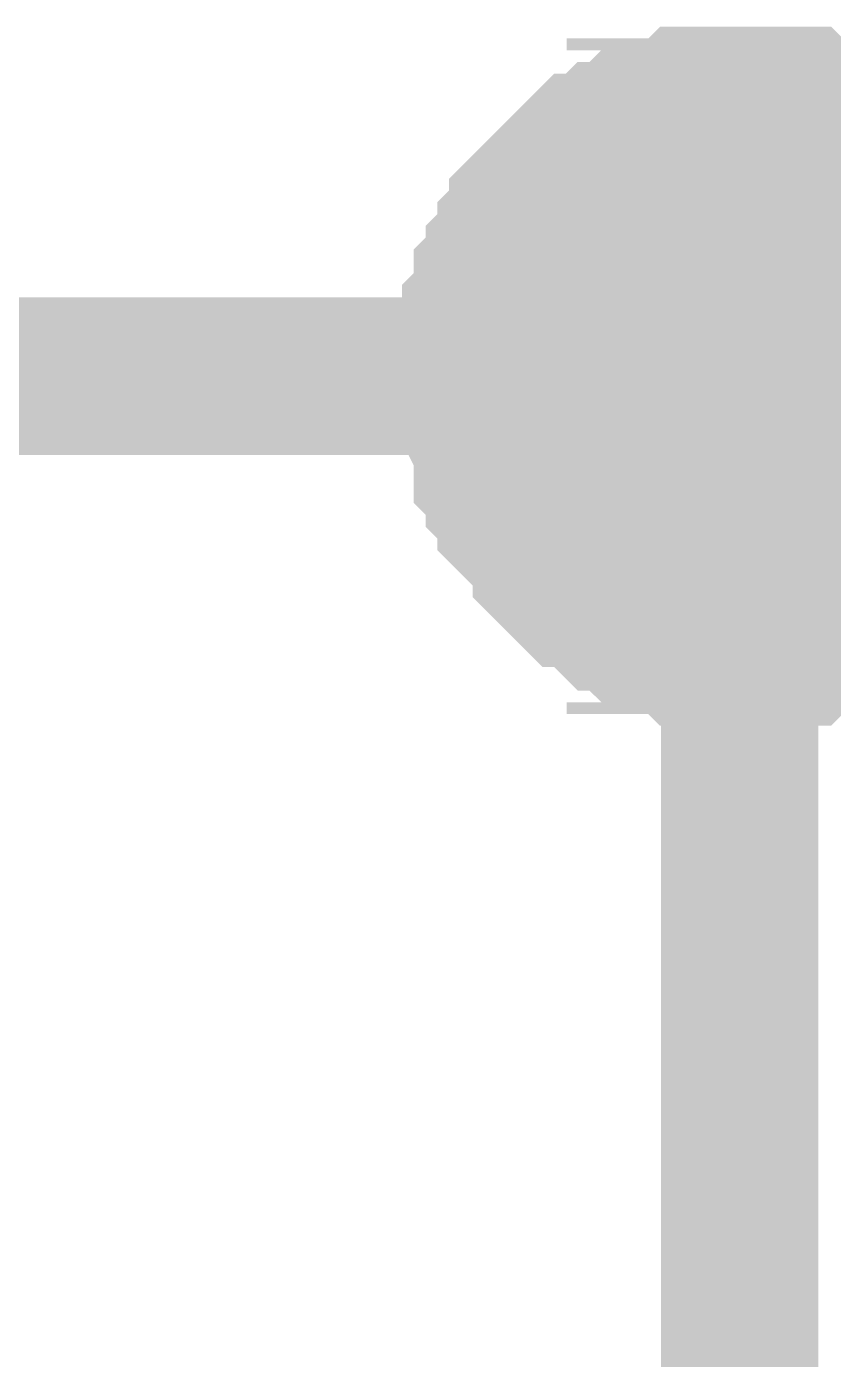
# Model space of a CAD drawing. Header units: inches. Extents: x 0 to 594, y 0 to 420.
# Drawn here: x 468.647 to 470.182, y 133.12 to 135.655 of the extents above; entities that cross this region are included whole.
import ezdxf

# ---------------------------------------------------------------- set-up
doc = ezdxf.new("R2010")
doc.units = ezdxf.units.IN
doc.layers.add('Sheet', color=255, linetype='Continuous')

msp = doc.modelspace()

# ---------------------------------------------------------------- linework, layer by layer
at = {"layer": 'Sheet'}
for points in [[(469.5109, 134.9904, 0.2997, 0.2997, 0), (469.5109, 135.0128, 0.2997, 0.2997, 0), (469.5109, 135.0352, 0.2997, 0.2997, 0), (469.5109, 135.08, 0.2997, 0.2997, 0), (469.5109, 135.1024, 0.2997, 0.2997, 0), (469.5333, 135.1248, 0.2997, 0.2997, 0), (469.5333, 135.1472, 0.2997, 0.2997, 0), (469.5333, 135.1696, 0.2997, 0.2997, 0), (469.5557, 135.192, 0.2997, 0.2997, 0), (469.5557, 135.2144, 0.2997, 0.2997, 0), (469.5781, 135.2368, 0.2997, 0.2997, 0), (469.5781, 135.2592, 0.2997, 0.2997, 0), (469.6005, 135.2816, 0.2997, 0.2997, 0), (469.6005, 135.304, 0.2997, 0.2997, 0), (469.6229, 135.3264, 0.2997, 0.2997, 0), (469.6452, 135.3488, 0.2997, 0.2997, 0), (469.6452, 135.3488, 0.2997, 0.2997, 0), (469.6676, 135.3712, 0.2997, 0.2997, 0), (469.69, 135.3936, 0.2997, 0.2997, 0), (469.7124, 135.416, 0.2997, 0.2997, 0), (469.7348, 135.416, 0.2997, 0.2997, 0), (469.7572, 135.4384, 0.2997, 0.2997, 0), (469.7796, 135.4384, 0.2997, 0.2997, 0), (469.802, 135.4608, 0.2997, 0.2997, 0), (469.8244, 135.4608, 0.2997, 0.2997, 0), (469.8244, 135.4831, 0.2997, 0.2997, 0), (469.8692, 135.4831, 0.2997, 0.2997, 0), (469.8916, 135.4831, 0.2997, 0.2997, 0), (469.914, 135.5055, 0.2997, 0.2997, 0), (469.9364, 135.5055, 0.2997, 0.2997, 0), (469.9588, 135.5055, 0.2997, 0.2997, 0), (469.9812, 135.5055, 0.2997, 0.2997, 0), (470.0036, 135.5055, 0.2997, 0.2997, 0)], [(469.5109, 134.9904, 0.2997, 0.2997, 0), (469.5109, 135.0128, 0.2997, 0.2997, 0), (469.5109, 135.0352, 0.2997, 0.2997, 0), (469.5109, 135.08, 0.2997, 0.2997, 0), (469.5109, 135.1024, 0.2997, 0.2997, 0), (469.5333, 135.1248, 0.2997, 0.2997, 0), (469.5333, 135.1472, 0.2997, 0.2997, 0), (469.5333, 135.1696, 0.2997, 0.2997, 0), (469.5557, 135.192, 0.2997, 0.2997, 0), (469.5557, 135.2144, 0.2997, 0.2997, 0), (469.5781, 135.2368, 0.2997, 0.2997, 0), (469.5781, 135.2592, 0.2997, 0.2997, 0), (469.6005, 135.2816, 0.2997, 0.2997, 0), (469.6005, 135.304, 0.2997, 0.2997, 0), (469.6229, 135.3264, 0.2997, 0.2997, 0), (469.6452, 135.3488, 0.2997, 0.2997, 0), (469.6452, 135.3488, 0.2997, 0.2997, 0), (469.6676, 135.3712, 0.2997, 0.2997, 0), (469.69, 135.3936, 0.2997, 0.2997, 0), (469.7124, 135.416, 0.2997, 0.2997, 0), (469.7348, 135.416, 0.2997, 0.2997, 0), (469.7572, 135.4384, 0.2997, 0.2997, 0), (469.7796, 135.4384, 0.2997, 0.2997, 0), (469.802, 135.4608, 0.2997, 0.2997, 0), (469.8244, 135.4608, 0.2997, 0.2997, 0), (469.8244, 135.4831, 0.2997, 0.2997, 0), (469.8692, 135.4831, 0.2997, 0.2997, 0), (469.8916, 135.4831, 0.2997, 0.2997, 0), (469.914, 135.5055, 0.2997, 0.2997, 0), (469.9364, 135.5055, 0.2997, 0.2997, 0), (469.9588, 135.5055, 0.2997, 0.2997, 0), (469.9812, 135.5055, 0.2997, 0.2997, 0), (470.0036, 135.5055, 0.2997, 0.2997, 0)], [(469.5109, 134.9904, 0.2997, 0.2997, 0), (469.5109, 135.0128, 0.2997, 0.2997, 0), (469.5109, 135.0352, 0.2997, 0.2997, 0), (469.5109, 135.08, 0.2997, 0.2997, 0), (469.5109, 135.1024, 0.2997, 0.2997, 0), (469.5333, 135.1248, 0.2997, 0.2997, 0), (469.5333, 135.1472, 0.2997, 0.2997, 0), (469.5333, 135.1696, 0.2997, 0.2997, 0), (469.5557, 135.192, 0.2997, 0.2997, 0), (469.5557, 135.2144, 0.2997, 0.2997, 0), (469.5781, 135.2368, 0.2997, 0.2997, 0), (469.5781, 135.2592, 0.2997, 0.2997, 0), (469.6005, 135.2816, 0.2997, 0.2997, 0), (469.6005, 135.304, 0.2997, 0.2997, 0), (469.6229, 135.3264, 0.2997, 0.2997, 0), (469.6452, 135.3488, 0.2997, 0.2997, 0), (469.6452, 135.3488, 0.2997, 0.2997, 0), (469.6676, 135.3712, 0.2997, 0.2997, 0), (469.69, 135.3936, 0.2997, 0.2997, 0), (469.7124, 135.416, 0.2997, 0.2997, 0), (469.7348, 135.416, 0.2997, 0.2997, 0), (469.7572, 135.4384, 0.2997, 0.2997, 0), (469.7796, 135.4384, 0.2997, 0.2997, 0), (469.802, 135.4608, 0.2997, 0.2997, 0), (469.8244, 135.4608, 0.2997, 0.2997, 0), (469.8244, 135.4831, 0.2997, 0.2997, 0), (469.8692, 135.4831, 0.2997, 0.2997, 0), (469.8916, 135.4831, 0.2997, 0.2997, 0), (469.914, 135.5055, 0.2997, 0.2997, 0), (469.9364, 135.5055, 0.2997, 0.2997, 0), (469.9588, 135.5055, 0.2997, 0.2997, 0), (469.9812, 135.5055, 0.2997, 0.2997, 0), (470.0036, 135.5055, 0.2997, 0.2997, 0)], [(469.5109, 134.9904, 0.2997, 0.2997, 0), (469.5109, 135.0128, 0.2997, 0.2997, 0), (469.5109, 135.0352, 0.2997, 0.2997, 0), (469.5109, 135.08, 0.2997, 0.2997, 0), (469.5109, 135.1024, 0.2997, 0.2997, 0), (469.5333, 135.1248, 0.2997, 0.2997, 0), (469.5333, 135.1472, 0.2997, 0.2997, 0), (469.5333, 135.1696, 0.2997, 0.2997, 0), (469.5557, 135.192, 0.2997, 0.2997, 0), (469.5557, 135.2144, 0.2997, 0.2997, 0), (469.5781, 135.2368, 0.2997, 0.2997, 0), (469.5781, 135.2592, 0.2997, 0.2997, 0), (469.6005, 135.2816, 0.2997, 0.2997, 0), (469.6005, 135.304, 0.2997, 0.2997, 0), (469.6229, 135.3264, 0.2997, 0.2997, 0), (469.6452, 135.3488, 0.2997, 0.2997, 0), (469.6452, 135.3488, 0.2997, 0.2997, 0), (469.6676, 135.3712, 0.2997, 0.2997, 0), (469.69, 135.3936, 0.2997, 0.2997, 0), (469.7124, 135.416, 0.2997, 0.2997, 0), (469.7348, 135.416, 0.2997, 0.2997, 0), (469.7572, 135.4384, 0.2997, 0.2997, 0), (469.7796, 135.4384, 0.2997, 0.2997, 0), (469.802, 135.4608, 0.2997, 0.2997, 0), (469.8244, 135.4608, 0.2997, 0.2997, 0), (469.8244, 135.4831, 0.2997, 0.2997, 0), (469.8692, 135.4831, 0.2997, 0.2997, 0), (469.8916, 135.4831, 0.2997, 0.2997, 0), (469.914, 135.5055, 0.2997, 0.2997, 0), (469.9364, 135.5055, 0.2997, 0.2997, 0), (469.9588, 135.5055, 0.2997, 0.2997, 0), (469.9812, 135.5055, 0.2997, 0.2997, 0), (470.0036, 135.5055, 0.2997, 0.2997, 0)], [(469.5109, 134.9904, 0.2997, 0.2997, 0), (469.5109, 135.0128, 0.2997, 0.2997, 0), (469.5109, 135.0352, 0.2997, 0.2997, 0), (469.5109, 135.08, 0.2997, 0.2997, 0), (469.5109, 135.1024, 0.2997, 0.2997, 0), (469.5333, 135.1248, 0.2997, 0.2997, 0), (469.5333, 135.1472, 0.2997, 0.2997, 0), (469.5333, 135.1696, 0.2997, 0.2997, 0), (469.5557, 135.192, 0.2997, 0.2997, 0), (469.5557, 135.2144, 0.2997, 0.2997, 0), (469.5781, 135.2368, 0.2997, 0.2997, 0), (469.5781, 135.2592, 0.2997, 0.2997, 0), (469.6005, 135.2816, 0.2997, 0.2997, 0), (469.6005, 135.304, 0.2997, 0.2997, 0), (469.6229, 135.3264, 0.2997, 0.2997, 0), (469.6452, 135.3488, 0.2997, 0.2997, 0), (469.6452, 135.3488, 0.2997, 0.2997, 0), (469.6676, 135.3712, 0.2997, 0.2997, 0), (469.69, 135.3936, 0.2997, 0.2997, 0), (469.7124, 135.416, 0.2997, 0.2997, 0), (469.7348, 135.416, 0.2997, 0.2997, 0), (469.7572, 135.4384, 0.2997, 0.2997, 0), (469.7796, 135.4384, 0.2997, 0.2997, 0), (469.802, 135.4608, 0.2997, 0.2997, 0), (469.8244, 135.4608, 0.2997, 0.2997, 0), (469.8244, 135.4831, 0.2997, 0.2997, 0), (469.8692, 135.4831, 0.2997, 0.2997, 0), (469.8916, 135.4831, 0.2997, 0.2997, 0), (469.914, 135.5055, 0.2997, 0.2997, 0), (469.9364, 135.5055, 0.2997, 0.2997, 0), (469.9588, 135.5055, 0.2997, 0.2997, 0), (469.9812, 135.5055, 0.2997, 0.2997, 0), (470.0036, 135.5055, 0.2997, 0.2997, 0)], [(470.0036, 135.5055, 0.2997, 0.2997, 0), (470.0036, 135.5055, 0.2997, 0.2997, 0)], [(470.0036, 135.5055, 0.2997, 0.2997, 0), (470.026, 135.5055, 0.2997, 0.2997, 0), (470.0484, 135.5055, 0.2997, 0.2997, 0), (470.0932, 135.5055, 0.2997, 0.2997, 0), (470.1156, 135.5055, 0.2997, 0.2997, 0), (470.138, 135.4831, 0.2997, 0.2997, 0), (470.1604, 135.4831, 0.2997, 0.2997, 0), (470.1828, 135.4831, 0.2997, 0.2997, 0), (470.2052, 135.4608, 0.2997, 0.2997, 0), (470.2276, 135.4608, 0.2997, 0.2997, 0), (470.25, 135.4384, 0.2997, 0.2997, 0), (470.2724, 135.4384, 0.2997, 0.2997, 0), (470.2948, 135.416, 0.2997, 0.2997, 0), (470.3172, 135.416, 0.2997, 0.2997, 0), (470.3396, 135.3936, 0.2997, 0.2997, 0)], [(470.0036, 135.5055, 0.2997, 0.2997, 0), (470.0036, 135.5055, 0.2997, 0.2997, 0)], [(470.0036, 135.5055, 0.2997, 0.2997, 0), (470.026, 135.5055, 0.2997, 0.2997, 0), (470.0484, 135.5055, 0.2997, 0.2997, 0), (470.0932, 135.5055, 0.2997, 0.2997, 0), (470.1156, 135.5055, 0.2997, 0.2997, 0), (470.138, 135.4831, 0.2997, 0.2997, 0), (470.1604, 135.4831, 0.2997, 0.2997, 0), (470.1828, 135.4831, 0.2997, 0.2997, 0), (470.2052, 135.4608, 0.2997, 0.2997, 0), (470.2276, 135.4608, 0.2997, 0.2997, 0), (470.25, 135.4384, 0.2997, 0.2997, 0), (470.2724, 135.4384, 0.2997, 0.2997, 0), (470.2948, 135.416, 0.2997, 0.2997, 0), (470.3172, 135.416, 0.2997, 0.2997, 0), (470.3396, 135.3936, 0.2997, 0.2997, 0)], [(470.0036, 135.5055, 0.2997, 0.2997, 0), (470.0036, 135.5055, 0.2997, 0.2997, 0)], [(470.0036, 135.5055, 0.2997, 0.2997, 0), (470.026, 135.5055, 0.2997, 0.2997, 0), (470.0484, 135.5055, 0.2997, 0.2997, 0), (470.0932, 135.5055, 0.2997, 0.2997, 0), (470.1156, 135.5055, 0.2997, 0.2997, 0), (470.138, 135.4831, 0.2997, 0.2997, 0), (470.1604, 135.4831, 0.2997, 0.2997, 0), (470.1828, 135.4831, 0.2997, 0.2997, 0), (470.2052, 135.4608, 0.2997, 0.2997, 0), (470.2276, 135.4608, 0.2997, 0.2997, 0), (470.25, 135.4384, 0.2997, 0.2997, 0), (470.2724, 135.4384, 0.2997, 0.2997, 0), (470.2948, 135.416, 0.2997, 0.2997, 0), (470.3172, 135.416, 0.2997, 0.2997, 0), (470.3396, 135.3936, 0.2997, 0.2997, 0)], [(470.0036, 135.5055, 0.2997, 0.2997, 0), (470.0036, 135.5055, 0.2997, 0.2997, 0)], [(470.0036, 135.5055, 0.2997, 0.2997, 0), (470.026, 135.5055, 0.2997, 0.2997, 0), (470.0484, 135.5055, 0.2997, 0.2997, 0), (470.0932, 135.5055, 0.2997, 0.2997, 0), (470.1156, 135.5055, 0.2997, 0.2997, 0), (470.138, 135.4831, 0.2997, 0.2997, 0), (470.1604, 135.4831, 0.2997, 0.2997, 0), (470.1828, 135.4831, 0.2997, 0.2997, 0), (470.2052, 135.4608, 0.2997, 0.2997, 0), (470.2276, 135.4608, 0.2997, 0.2997, 0), (470.25, 135.4384, 0.2997, 0.2997, 0), (470.2724, 135.4384, 0.2997, 0.2997, 0), (470.2948, 135.416, 0.2997, 0.2997, 0), (470.3172, 135.416, 0.2997, 0.2997, 0), (470.3396, 135.3936, 0.2997, 0.2997, 0)], [(470.0036, 135.5055, 0.2997, 0.2997, 0), (470.0036, 135.5055, 0.2997, 0.2997, 0)], [(470.0036, 135.5055, 0.2997, 0.2997, 0), (470.026, 135.5055, 0.2997, 0.2997, 0), (470.0484, 135.5055, 0.2997, 0.2997, 0), (470.0932, 135.5055, 0.2997, 0.2997, 0), (470.1156, 135.5055, 0.2997, 0.2997, 0), (470.138, 135.4831, 0.2997, 0.2997, 0), (470.1604, 135.4831, 0.2997, 0.2997, 0), (470.1828, 135.4831, 0.2997, 0.2997, 0), (470.2052, 135.4608, 0.2997, 0.2997, 0), (470.2276, 135.4608, 0.2997, 0.2997, 0), (470.25, 135.4384, 0.2997, 0.2997, 0), (470.2724, 135.4384, 0.2997, 0.2997, 0), (470.2948, 135.416, 0.2997, 0.2997, 0), (470.3172, 135.416, 0.2997, 0.2997, 0), (470.3396, 135.3936, 0.2997, 0.2997, 0)], [(469.5109, 134.9904, 0.0991, 0.0991, 0), (469.5109, 135.0128, 0.0991, 0.0991, 0), (469.5109, 135.0352, 0.0991, 0.0991, 0), (469.5109, 135.08, 0.0991, 0.0991, 0), (469.5109, 135.1024, 0.0991, 0.0991, 0), (469.5333, 135.1248, 0.0991, 0.0991, 0), (469.5333, 135.1472, 0.0991, 0.0991, 0), (469.5333, 135.1696, 0.0991, 0.0991, 0), (469.5557, 135.192, 0.0991, 0.0991, 0), (469.5557, 135.2144, 0.0991, 0.0991, 0), (469.5781, 135.2368, 0.0991, 0.0991, 0), (469.5781, 135.2592, 0.0991, 0.0991, 0), (469.6005, 135.2816, 0.0991, 0.0991, 0), (469.6005, 135.304, 0.0991, 0.0991, 0), (469.6229, 135.3264, 0.0991, 0.0991, 0), (469.6452, 135.3488, 0.0991, 0.0991, 0), (469.6452, 135.3488, 0.0991, 0.0991, 0), (469.6676, 135.3712, 0.0991, 0.0991, 0), (469.69, 135.3936, 0.0991, 0.0991, 0), (469.7124, 135.416, 0.0991, 0.0991, 0), (469.7348, 135.416, 0.0991, 0.0991, 0), (469.7572, 135.4384, 0.0991, 0.0991, 0), (469.7796, 135.4384, 0.0991, 0.0991, 0), (469.802, 135.4608, 0.0991, 0.0991, 0), (469.8244, 135.4608, 0.0991, 0.0991, 0), (469.8244, 135.4831, 0.0991, 0.0991, 0), (469.8692, 135.4831, 0.0991, 0.0991, 0), (469.8916, 135.4831, 0.0991, 0.0991, 0), (469.914, 135.5055, 0.0991, 0.0991, 0), (469.9364, 135.5055, 0.0991, 0.0991, 0), (469.9588, 135.5055, 0.0991, 0.0991, 0), (469.9812, 135.5055, 0.0991, 0.0991, 0), (470.0036, 135.5055, 0.0991, 0.0991, 0)], [(469.5109, 134.9904, 0.0991, 0.0991, 0), (469.5109, 135.0128, 0.0991, 0.0991, 0), (469.5109, 135.0352, 0.0991, 0.0991, 0), (469.5109, 135.08, 0.0991, 0.0991, 0), (469.5109, 135.1024, 0.0991, 0.0991, 0), (469.5333, 135.1248, 0.0991, 0.0991, 0), (469.5333, 135.1472, 0.0991, 0.0991, 0), (469.5333, 135.1696, 0.0991, 0.0991, 0), (469.5557, 135.192, 0.0991, 0.0991, 0), (469.5557, 135.2144, 0.0991, 0.0991, 0), (469.5781, 135.2368, 0.0991, 0.0991, 0), (469.5781, 135.2592, 0.0991, 0.0991, 0), (469.6005, 135.2816, 0.0991, 0.0991, 0), (469.6005, 135.304, 0.0991, 0.0991, 0), (469.6229, 135.3264, 0.0991, 0.0991, 0), (469.6452, 135.3488, 0.0991, 0.0991, 0), (469.6452, 135.3488, 0.0991, 0.0991, 0), (469.6676, 135.3712, 0.0991, 0.0991, 0), (469.69, 135.3936, 0.0991, 0.0991, 0), (469.7124, 135.416, 0.0991, 0.0991, 0), (469.7348, 135.416, 0.0991, 0.0991, 0), (469.7572, 135.4384, 0.0991, 0.0991, 0), (469.7796, 135.4384, 0.0991, 0.0991, 0), (469.802, 135.4608, 0.0991, 0.0991, 0), (469.8244, 135.4608, 0.0991, 0.0991, 0), (469.8244, 135.4831, 0.0991, 0.0991, 0), (469.8692, 135.4831, 0.0991, 0.0991, 0), (469.8916, 135.4831, 0.0991, 0.0991, 0), (469.914, 135.5055, 0.0991, 0.0991, 0), (469.9364, 135.5055, 0.0991, 0.0991, 0), (469.9588, 135.5055, 0.0991, 0.0991, 0), (469.9812, 135.5055, 0.0991, 0.0991, 0), (470.0036, 135.5055, 0.0991, 0.0991, 0)], [(469.5109, 134.9904, 0.0991, 0.0991, 0), (469.5109, 135.0128, 0.0991, 0.0991, 0), (469.5109, 135.0352, 0.0991, 0.0991, 0), (469.5109, 135.08, 0.0991, 0.0991, 0), (469.5109, 135.1024, 0.0991, 0.0991, 0), (469.5333, 135.1248, 0.0991, 0.0991, 0), (469.5333, 135.1472, 0.0991, 0.0991, 0), (469.5333, 135.1696, 0.0991, 0.0991, 0), (469.5557, 135.192, 0.0991, 0.0991, 0), (469.5557, 135.2144, 0.0991, 0.0991, 0), (469.5781, 135.2368, 0.0991, 0.0991, 0), (469.5781, 135.2592, 0.0991, 0.0991, 0), (469.6005, 135.2816, 0.0991, 0.0991, 0), (469.6005, 135.304, 0.0991, 0.0991, 0), (469.6229, 135.3264, 0.0991, 0.0991, 0), (469.6452, 135.3488, 0.0991, 0.0991, 0), (469.6452, 135.3488, 0.0991, 0.0991, 0), (469.6676, 135.3712, 0.0991, 0.0991, 0), (469.69, 135.3936, 0.0991, 0.0991, 0), (469.7124, 135.416, 0.0991, 0.0991, 0), (469.7348, 135.416, 0.0991, 0.0991, 0), (469.7572, 135.4384, 0.0991, 0.0991, 0), (469.7796, 135.4384, 0.0991, 0.0991, 0), (469.802, 135.4608, 0.0991, 0.0991, 0), (469.8244, 135.4608, 0.0991, 0.0991, 0), (469.8244, 135.4831, 0.0991, 0.0991, 0), (469.8692, 135.4831, 0.0991, 0.0991, 0), (469.8916, 135.4831, 0.0991, 0.0991, 0), (469.914, 135.5055, 0.0991, 0.0991, 0), (469.9364, 135.5055, 0.0991, 0.0991, 0), (469.9588, 135.5055, 0.0991, 0.0991, 0), (469.9812, 135.5055, 0.0991, 0.0991, 0), (470.0036, 135.5055, 0.0991, 0.0991, 0)], [(469.5109, 134.9904, 0.0991, 0.0991, 0), (469.5109, 135.0128, 0.0991, 0.0991, 0), (469.5109, 135.0352, 0.0991, 0.0991, 0), (469.5109, 135.08, 0.0991, 0.0991, 0), (469.5109, 135.1024, 0.0991, 0.0991, 0), (469.5333, 135.1248, 0.0991, 0.0991, 0), (469.5333, 135.1472, 0.0991, 0.0991, 0), (469.5333, 135.1696, 0.0991, 0.0991, 0), (469.5557, 135.192, 0.0991, 0.0991, 0), (469.5557, 135.2144, 0.0991, 0.0991, 0), (469.5781, 135.2368, 0.0991, 0.0991, 0), (469.5781, 135.2592, 0.0991, 0.0991, 0), (469.6005, 135.2816, 0.0991, 0.0991, 0), (469.6005, 135.304, 0.0991, 0.0991, 0), (469.6229, 135.3264, 0.0991, 0.0991, 0), (469.6452, 135.3488, 0.0991, 0.0991, 0), (469.6452, 135.3488, 0.0991, 0.0991, 0), (469.6676, 135.3712, 0.0991, 0.0991, 0), (469.69, 135.3936, 0.0991, 0.0991, 0), (469.7124, 135.416, 0.0991, 0.0991, 0), (469.7348, 135.416, 0.0991, 0.0991, 0), (469.7572, 135.4384, 0.0991, 0.0991, 0), (469.7796, 135.4384, 0.0991, 0.0991, 0), (469.802, 135.4608, 0.0991, 0.0991, 0), (469.8244, 135.4608, 0.0991, 0.0991, 0), (469.8244, 135.4831, 0.0991, 0.0991, 0), (469.8692, 135.4831, 0.0991, 0.0991, 0), (469.8916, 135.4831, 0.0991, 0.0991, 0), (469.914, 135.5055, 0.0991, 0.0991, 0), (469.9364, 135.5055, 0.0991, 0.0991, 0), (469.9588, 135.5055, 0.0991, 0.0991, 0), (469.9812, 135.5055, 0.0991, 0.0991, 0), (470.0036, 135.5055, 0.0991, 0.0991, 0)], [(469.5109, 134.9904, 0.0991, 0.0991, 0), (469.5109, 135.0128, 0.0991, 0.0991, 0), (469.5109, 135.0352, 0.0991, 0.0991, 0), (469.5109, 135.08, 0.0991, 0.0991, 0), (469.5109, 135.1024, 0.0991, 0.0991, 0), (469.5333, 135.1248, 0.0991, 0.0991, 0), (469.5333, 135.1472, 0.0991, 0.0991, 0), (469.5333, 135.1696, 0.0991, 0.0991, 0), (469.5557, 135.192, 0.0991, 0.0991, 0), (469.5557, 135.2144, 0.0991, 0.0991, 0), (469.5781, 135.2368, 0.0991, 0.0991, 0), (469.5781, 135.2592, 0.0991, 0.0991, 0), (469.6005, 135.2816, 0.0991, 0.0991, 0), (469.6005, 135.304, 0.0991, 0.0991, 0), (469.6229, 135.3264, 0.0991, 0.0991, 0), (469.6452, 135.3488, 0.0991, 0.0991, 0), (469.6452, 135.3488, 0.0991, 0.0991, 0), (469.6676, 135.3712, 0.0991, 0.0991, 0), (469.69, 135.3936, 0.0991, 0.0991, 0), (469.7124, 135.416, 0.0991, 0.0991, 0), (469.7348, 135.416, 0.0991, 0.0991, 0), (469.7572, 135.4384, 0.0991, 0.0991, 0), (469.7796, 135.4384, 0.0991, 0.0991, 0), (469.802, 135.4608, 0.0991, 0.0991, 0), (469.8244, 135.4608, 0.0991, 0.0991, 0), (469.8244, 135.4831, 0.0991, 0.0991, 0), (469.8692, 135.4831, 0.0991, 0.0991, 0), (469.8916, 135.4831, 0.0991, 0.0991, 0), (469.914, 135.5055, 0.0991, 0.0991, 0), (469.9364, 135.5055, 0.0991, 0.0991, 0), (469.9588, 135.5055, 0.0991, 0.0991, 0), (469.9812, 135.5055, 0.0991, 0.0991, 0), (470.0036, 135.5055, 0.0991, 0.0991, 0)], [(470.0036, 135.5055, 0.0991, 0.0991, 0), (470.0036, 135.5055, 0.0991, 0.0991, 0)], [(470.0036, 135.5055, 0.0991, 0.0991, 0), (470.026, 135.5055, 0.0991, 0.0991, 0), (470.0484, 135.5055, 0.0991, 0.0991, 0), (470.0932, 135.5055, 0.0991, 0.0991, 0), (470.1156, 135.5055, 0.0991, 0.0991, 0), (470.138, 135.4831, 0.0991, 0.0991, 0), (470.1604, 135.4831, 0.0991, 0.0991, 0), (470.1828, 135.4831, 0.0991, 0.0991, 0), (470.2052, 135.4608, 0.0991, 0.0991, 0), (470.2276, 135.4608, 0.0991, 0.0991, 0), (470.25, 135.4384, 0.0991, 0.0991, 0)], [(470.0036, 135.5055, 0.0991, 0.0991, 0), (470.0036, 135.5055, 0.0991, 0.0991, 0)], [(470.0036, 135.5055, 0.0991, 0.0991, 0), (470.026, 135.5055, 0.0991, 0.0991, 0), (470.0484, 135.5055, 0.0991, 0.0991, 0), (470.0932, 135.5055, 0.0991, 0.0991, 0), (470.1156, 135.5055, 0.0991, 0.0991, 0), (470.138, 135.4831, 0.0991, 0.0991, 0), (470.1604, 135.4831, 0.0991, 0.0991, 0), (470.1828, 135.4831, 0.0991, 0.0991, 0), (470.2052, 135.4608, 0.0991, 0.0991, 0), (470.2276, 135.4608, 0.0991, 0.0991, 0), (470.25, 135.4384, 0.0991, 0.0991, 0)], [(470.0036, 135.5055, 0.0991, 0.0991, 0), (470.0036, 135.5055, 0.0991, 0.0991, 0)], [(470.0036, 135.5055, 0.0991, 0.0991, 0), (470.026, 135.5055, 0.0991, 0.0991, 0), (470.0484, 135.5055, 0.0991, 0.0991, 0), (470.0932, 135.5055, 0.0991, 0.0991, 0), (470.1156, 135.5055, 0.0991, 0.0991, 0), (470.138, 135.4831, 0.0991, 0.0991, 0), (470.1604, 135.4831, 0.0991, 0.0991, 0), (470.1828, 135.4831, 0.0991, 0.0991, 0), (470.2052, 135.4608, 0.0991, 0.0991, 0), (470.2276, 135.4608, 0.0991, 0.0991, 0), (470.25, 135.4384, 0.0991, 0.0991, 0)], [(470.0036, 135.5055, 0.0991, 0.0991, 0), (470.0036, 135.5055, 0.0991, 0.0991, 0)], [(470.0036, 135.5055, 0.0991, 0.0991, 0), (470.026, 135.5055, 0.0991, 0.0991, 0), (470.0484, 135.5055, 0.0991, 0.0991, 0), (470.0932, 135.5055, 0.0991, 0.0991, 0), (470.1156, 135.5055, 0.0991, 0.0991, 0), (470.138, 135.4831, 0.0991, 0.0991, 0), (470.1604, 135.4831, 0.0991, 0.0991, 0), (470.1828, 135.4831, 0.0991, 0.0991, 0), (470.2052, 135.4608, 0.0991, 0.0991, 0), (470.2276, 135.4608, 0.0991, 0.0991, 0), (470.25, 135.4384, 0.0991, 0.0991, 0)], [(470.0036, 135.5055, 0.0991, 0.0991, 0), (470.0036, 135.5055, 0.0991, 0.0991, 0)], [(470.0036, 135.5055, 0.0991, 0.0991, 0), (470.026, 135.5055, 0.0991, 0.0991, 0), (470.0484, 135.5055, 0.0991, 0.0991, 0), (470.0932, 135.5055, 0.0991, 0.0991, 0), (470.1156, 135.5055, 0.0991, 0.0991, 0), (470.138, 135.4831, 0.0991, 0.0991, 0), (470.1604, 135.4831, 0.0991, 0.0991, 0), (470.1828, 135.4831, 0.0991, 0.0991, 0), (470.2052, 135.4608, 0.0991, 0.0991, 0), (470.2276, 135.4608, 0.0991, 0.0991, 0), (470.25, 135.4384, 0.0991, 0.0991, 0)], [(465.0088, 134.9904, 0.2997, 0.2997, 0), (470.0036, 134.9904, 0.2997, 0.2997, 0), (482.5018, 134.9904, 0.2997, 0.2997, 0), (490.0052, 134.9904, 0.2997, 0.2997, 0)], [(470.0036, 134.4753, 0.2997, 0.2997, 0), (469.9812, 134.4753, 0.2997, 0.2997, 0), (469.9588, 134.4753, 0.2997, 0.2997, 0), (469.9364, 134.4753, 0.2997, 0.2997, 0), (469.914, 134.4753, 0.2997, 0.2997, 0), (469.8916, 134.4977, 0.2997, 0.2997, 0), (469.8692, 134.4977, 0.2997, 0.2997, 0), (469.8244, 134.4977, 0.2997, 0.2997, 0), (469.8244, 134.5201, 0.2997, 0.2997, 0), (469.802, 134.5201, 0.2997, 0.2997, 0), (469.7796, 134.5424, 0.2997, 0.2997, 0), (469.7572, 134.5424, 0.2997, 0.2997, 0), (469.7348, 134.5648, 0.2997, 0.2997, 0), (469.7124, 134.5872, 0.2997, 0.2997, 0), (469.69, 134.5872, 0.2997, 0.2997, 0), (469.6676, 134.6096, 0.2997, 0.2997, 0), (469.6452, 134.632, 0.2997, 0.2997, 0), (469.6452, 134.6544, 0.2997, 0.2997, 0), (469.6229, 134.6768, 0.2997, 0.2997, 0), (469.6005, 134.6992, 0.2997, 0.2997, 0), (469.6005, 134.6992, 0.2997, 0.2997, 0), (469.5781, 134.7216, 0.2997, 0.2997, 0), (469.5781, 134.744, 0.2997, 0.2997, 0), (469.5557, 134.7664, 0.2997, 0.2997, 0), (469.5557, 134.7888, 0.2997, 0.2997, 0), (469.5333, 134.8112, 0.2997, 0.2997, 0), (469.5333, 134.8336, 0.2997, 0.2997, 0), (469.5333, 134.856, 0.2997, 0.2997, 0), (469.5109, 134.9008, 0.2997, 0.2997, 0), (469.5109, 134.9232, 0.2997, 0.2997, 0), (469.5109, 134.9456, 0.2997, 0.2997, 0), (469.5109, 134.968, 0.2997, 0.2997, 0), (469.5109, 134.9904, 0.2997, 0.2997, 0)], [(469.5109, 134.9904, 0.2997, 0.2997, 0), (469.5109, 134.9904, 0.2997, 0.2997, 0)], [(470.0036, 134.4753, 0.2997, 0.2997, 0), (469.9812, 134.4753, 0.2997, 0.2997, 0), (469.9588, 134.4753, 0.2997, 0.2997, 0), (469.9364, 134.4753, 0.2997, 0.2997, 0), (469.914, 134.4753, 0.2997, 0.2997, 0), (469.8916, 134.4977, 0.2997, 0.2997, 0), (469.8692, 134.4977, 0.2997, 0.2997, 0), (469.8244, 134.4977, 0.2997, 0.2997, 0), (469.8244, 134.5201, 0.2997, 0.2997, 0), (469.802, 134.5201, 0.2997, 0.2997, 0), (469.7796, 134.5424, 0.2997, 0.2997, 0), (469.7572, 134.5424, 0.2997, 0.2997, 0), (469.7348, 134.5648, 0.2997, 0.2997, 0), (469.7124, 134.5872, 0.2997, 0.2997, 0), (469.69, 134.5872, 0.2997, 0.2997, 0), (469.6676, 134.6096, 0.2997, 0.2997, 0), (469.6452, 134.632, 0.2997, 0.2997, 0), (469.6452, 134.6544, 0.2997, 0.2997, 0), (469.6229, 134.6768, 0.2997, 0.2997, 0), (469.6005, 134.6992, 0.2997, 0.2997, 0), (469.6005, 134.6992, 0.2997, 0.2997, 0), (469.5781, 134.7216, 0.2997, 0.2997, 0), (469.5781, 134.744, 0.2997, 0.2997, 0), (469.5557, 134.7664, 0.2997, 0.2997, 0), (469.5557, 134.7888, 0.2997, 0.2997, 0), (469.5333, 134.8112, 0.2997, 0.2997, 0), (469.5333, 134.8336, 0.2997, 0.2997, 0), (469.5333, 134.856, 0.2997, 0.2997, 0), (469.5109, 134.9008, 0.2997, 0.2997, 0), (469.5109, 134.9232, 0.2997, 0.2997, 0), (469.5109, 134.9456, 0.2997, 0.2997, 0), (469.5109, 134.968, 0.2997, 0.2997, 0), (469.5109, 134.9904, 0.2997, 0.2997, 0)], [(469.5109, 134.9904, 0.2997, 0.2997, 0), (469.5109, 134.9904, 0.2997, 0.2997, 0)], [(470.0036, 134.4753, 0.2997, 0.2997, 0), (469.9812, 134.4753, 0.2997, 0.2997, 0), (469.9588, 134.4753, 0.2997, 0.2997, 0), (469.9364, 134.4753, 0.2997, 0.2997, 0), (469.914, 134.4753, 0.2997, 0.2997, 0), (469.8916, 134.4977, 0.2997, 0.2997, 0), (469.8692, 134.4977, 0.2997, 0.2997, 0), (469.8244, 134.4977, 0.2997, 0.2997, 0), (469.8244, 134.5201, 0.2997, 0.2997, 0), (469.802, 134.5201, 0.2997, 0.2997, 0), (469.7796, 134.5424, 0.2997, 0.2997, 0), (469.7572, 134.5424, 0.2997, 0.2997, 0), (469.7348, 134.5648, 0.2997, 0.2997, 0), (469.7124, 134.5872, 0.2997, 0.2997, 0), (469.69, 134.5872, 0.2997, 0.2997, 0), (469.6676, 134.6096, 0.2997, 0.2997, 0), (469.6452, 134.632, 0.2997, 0.2997, 0), (469.6452, 134.6544, 0.2997, 0.2997, 0), (469.6229, 134.6768, 0.2997, 0.2997, 0), (469.6005, 134.6992, 0.2997, 0.2997, 0), (469.6005, 134.6992, 0.2997, 0.2997, 0), (469.5781, 134.7216, 0.2997, 0.2997, 0), (469.5781, 134.744, 0.2997, 0.2997, 0), (469.5557, 134.7664, 0.2997, 0.2997, 0), (469.5557, 134.7888, 0.2997, 0.2997, 0), (469.5333, 134.8112, 0.2997, 0.2997, 0), (469.5333, 134.8336, 0.2997, 0.2997, 0), (469.5333, 134.856, 0.2997, 0.2997, 0), (469.5109, 134.9008, 0.2997, 0.2997, 0), (469.5109, 134.9232, 0.2997, 0.2997, 0), (469.5109, 134.9456, 0.2997, 0.2997, 0), (469.5109, 134.968, 0.2997, 0.2997, 0), (469.5109, 134.9904, 0.2997, 0.2997, 0)], [(469.5109, 134.9904, 0.2997, 0.2997, 0), (469.5109, 134.9904, 0.2997, 0.2997, 0)], [(470.0036, 134.4753, 0.2997, 0.2997, 0), (469.9812, 134.4753, 0.2997, 0.2997, 0), (469.9588, 134.4753, 0.2997, 0.2997, 0), (469.9364, 134.4753, 0.2997, 0.2997, 0), (469.914, 134.4753, 0.2997, 0.2997, 0), (469.8916, 134.4977, 0.2997, 0.2997, 0), (469.8692, 134.4977, 0.2997, 0.2997, 0), (469.8244, 134.4977, 0.2997, 0.2997, 0), (469.8244, 134.5201, 0.2997, 0.2997, 0), (469.802, 134.5201, 0.2997, 0.2997, 0), (469.7796, 134.5424, 0.2997, 0.2997, 0), (469.7572, 134.5424, 0.2997, 0.2997, 0), (469.7348, 134.5648, 0.2997, 0.2997, 0), (469.7124, 134.5872, 0.2997, 0.2997, 0), (469.69, 134.5872, 0.2997, 0.2997, 0), (469.6676, 134.6096, 0.2997, 0.2997, 0), (469.6452, 134.632, 0.2997, 0.2997, 0), (469.6452, 134.6544, 0.2997, 0.2997, 0), (469.6229, 134.6768, 0.2997, 0.2997, 0), (469.6005, 134.6992, 0.2997, 0.2997, 0), (469.6005, 134.6992, 0.2997, 0.2997, 0), (469.5781, 134.7216, 0.2997, 0.2997, 0), (469.5781, 134.744, 0.2997, 0.2997, 0), (469.5557, 134.7664, 0.2997, 0.2997, 0), (469.5557, 134.7888, 0.2997, 0.2997, 0), (469.5333, 134.8112, 0.2997, 0.2997, 0), (469.5333, 134.8336, 0.2997, 0.2997, 0), (469.5333, 134.856, 0.2997, 0.2997, 0), (469.5109, 134.9008, 0.2997, 0.2997, 0), (469.5109, 134.9232, 0.2997, 0.2997, 0), (469.5109, 134.9456, 0.2997, 0.2997, 0), (469.5109, 134.968, 0.2997, 0.2997, 0), (469.5109, 134.9904, 0.2997, 0.2997, 0)], [(469.5109, 134.9904, 0.2997, 0.2997, 0), (469.5109, 134.9904, 0.2997, 0.2997, 0)], [(470.0036, 134.4753, 0.2997, 0.2997, 0), (469.9812, 134.4753, 0.2997, 0.2997, 0), (469.9588, 134.4753, 0.2997, 0.2997, 0), (469.9364, 134.4753, 0.2997, 0.2997, 0), (469.914, 134.4753, 0.2997, 0.2997, 0), (469.8916, 134.4977, 0.2997, 0.2997, 0), (469.8692, 134.4977, 0.2997, 0.2997, 0), (469.8244, 134.4977, 0.2997, 0.2997, 0), (469.8244, 134.5201, 0.2997, 0.2997, 0), (469.802, 134.5201, 0.2997, 0.2997, 0), (469.7796, 134.5424, 0.2997, 0.2997, 0), (469.7572, 134.5424, 0.2997, 0.2997, 0), (469.7348, 134.5648, 0.2997, 0.2997, 0), (469.7124, 134.5872, 0.2997, 0.2997, 0), (469.69, 134.5872, 0.2997, 0.2997, 0), (469.6676, 134.6096, 0.2997, 0.2997, 0), (469.6452, 134.632, 0.2997, 0.2997, 0), (469.6452, 134.6544, 0.2997, 0.2997, 0), (469.6229, 134.6768, 0.2997, 0.2997, 0), (469.6005, 134.6992, 0.2997, 0.2997, 0), (469.6005, 134.6992, 0.2997, 0.2997, 0), (469.5781, 134.7216, 0.2997, 0.2997, 0), (469.5781, 134.744, 0.2997, 0.2997, 0), (469.5557, 134.7664, 0.2997, 0.2997, 0), (469.5557, 134.7888, 0.2997, 0.2997, 0), (469.5333, 134.8112, 0.2997, 0.2997, 0), (469.5333, 134.8336, 0.2997, 0.2997, 0), (469.5333, 134.856, 0.2997, 0.2997, 0), (469.5109, 134.9008, 0.2997, 0.2997, 0), (469.5109, 134.9232, 0.2997, 0.2997, 0), (469.5109, 134.9456, 0.2997, 0.2997, 0), (469.5109, 134.968, 0.2997, 0.2997, 0), (469.5109, 134.9904, 0.2997, 0.2997, 0)], [(469.5109, 134.9904, 0.2997, 0.2997, 0), (469.5109, 134.9904, 0.2997, 0.2997, 0)], [(470.0036, 130.8916, 0.2997, 0.2997, 0), (470.0036, 134.9904, 0.2997, 0.2997, 0)], [(470.0036, 134.4753, 0.0991, 0.0991, 0), (469.9812, 134.4753, 0.0991, 0.0991, 0), (469.9588, 134.4753, 0.0991, 0.0991, 0), (469.9364, 134.4753, 0.0991, 0.0991, 0), (469.914, 134.4753, 0.0991, 0.0991, 0), (469.8916, 134.4977, 0.0991, 0.0991, 0), (469.8692, 134.4977, 0.0991, 0.0991, 0), (469.8244, 134.4977, 0.0991, 0.0991, 0), (469.8244, 134.5201, 0.0991, 0.0991, 0), (469.802, 134.5201, 0.0991, 0.0991, 0), (469.7796, 134.5424, 0.0991, 0.0991, 0), (469.7572, 134.5424, 0.0991, 0.0991, 0), (469.7348, 134.5648, 0.0991, 0.0991, 0), (469.7124, 134.5872, 0.0991, 0.0991, 0), (469.69, 134.5872, 0.0991, 0.0991, 0), (469.6676, 134.6096, 0.0991, 0.0991, 0), (469.6452, 134.632, 0.0991, 0.0991, 0), (469.6452, 134.6544, 0.0991, 0.0991, 0), (469.6229, 134.6768, 0.0991, 0.0991, 0), (469.6005, 134.6992, 0.0991, 0.0991, 0), (469.6005, 134.6992, 0.0991, 0.0991, 0), (469.5781, 134.7216, 0.0991, 0.0991, 0), (469.5781, 134.744, 0.0991, 0.0991, 0), (469.5557, 134.7664, 0.0991, 0.0991, 0), (469.5557, 134.7888, 0.0991, 0.0991, 0), (469.5333, 134.8112, 0.0991, 0.0991, 0), (469.5333, 134.8336, 0.0991, 0.0991, 0), (469.5333, 134.856, 0.0991, 0.0991, 0), (469.5109, 134.9008, 0.0991, 0.0991, 0), (469.5109, 134.9232, 0.0991, 0.0991, 0), (469.5109, 134.9456, 0.0991, 0.0991, 0), (469.5109, 134.968, 0.0991, 0.0991, 0), (469.5109, 134.9904, 0.0991, 0.0991, 0)], [(469.5109, 134.9904, 0.0991, 0.0991, 0), (469.5109, 134.9904, 0.0991, 0.0991, 0)], [(470.0036, 134.4753, 0.0991, 0.0991, 0), (469.9812, 134.4753, 0.0991, 0.0991, 0), (469.9588, 134.4753, 0.0991, 0.0991, 0), (469.9364, 134.4753, 0.0991, 0.0991, 0), (469.914, 134.4753, 0.0991, 0.0991, 0), (469.8916, 134.4977, 0.0991, 0.0991, 0), (469.8692, 134.4977, 0.0991, 0.0991, 0), (469.8244, 134.4977, 0.0991, 0.0991, 0), (469.8244, 134.5201, 0.0991, 0.0991, 0), (469.802, 134.5201, 0.0991, 0.0991, 0), (469.7796, 134.5424, 0.0991, 0.0991, 0), (469.7572, 134.5424, 0.0991, 0.0991, 0), (469.7348, 134.5648, 0.0991, 0.0991, 0), (469.7124, 134.5872, 0.0991, 0.0991, 0), (469.69, 134.5872, 0.0991, 0.0991, 0), (469.6676, 134.6096, 0.0991, 0.0991, 0), (469.6452, 134.632, 0.0991, 0.0991, 0), (469.6452, 134.6544, 0.0991, 0.0991, 0), (469.6229, 134.6768, 0.0991, 0.0991, 0), (469.6005, 134.6992, 0.0991, 0.0991, 0), (469.6005, 134.6992, 0.0991, 0.0991, 0), (469.5781, 134.7216, 0.0991, 0.0991, 0), (469.5781, 134.744, 0.0991, 0.0991, 0), (469.5557, 134.7664, 0.0991, 0.0991, 0), (469.5557, 134.7888, 0.0991, 0.0991, 0), (469.5333, 134.8112, 0.0991, 0.0991, 0), (469.5333, 134.8336, 0.0991, 0.0991, 0), (469.5333, 134.856, 0.0991, 0.0991, 0), (469.5109, 134.9008, 0.0991, 0.0991, 0), (469.5109, 134.9232, 0.0991, 0.0991, 0), (469.5109, 134.9456, 0.0991, 0.0991, 0), (469.5109, 134.968, 0.0991, 0.0991, 0), (469.5109, 134.9904, 0.0991, 0.0991, 0)], [(469.5109, 134.9904, 0.0991, 0.0991, 0), (469.5109, 134.9904, 0.0991, 0.0991, 0)], [(470.0036, 134.4753, 0.0991, 0.0991, 0), (469.9812, 134.4753, 0.0991, 0.0991, 0), (469.9588, 134.4753, 0.0991, 0.0991, 0), (469.9364, 134.4753, 0.0991, 0.0991, 0), (469.914, 134.4753, 0.0991, 0.0991, 0), (469.8916, 134.4977, 0.0991, 0.0991, 0), (469.8692, 134.4977, 0.0991, 0.0991, 0), (469.8244, 134.4977, 0.0991, 0.0991, 0), (469.8244, 134.5201, 0.0991, 0.0991, 0), (469.802, 134.5201, 0.0991, 0.0991, 0), (469.7796, 134.5424, 0.0991, 0.0991, 0), (469.7572, 134.5424, 0.0991, 0.0991, 0), (469.7348, 134.5648, 0.0991, 0.0991, 0), (469.7124, 134.5872, 0.0991, 0.0991, 0), (469.69, 134.5872, 0.0991, 0.0991, 0), (469.6676, 134.6096, 0.0991, 0.0991, 0), (469.6452, 134.632, 0.0991, 0.0991, 0), (469.6452, 134.6544, 0.0991, 0.0991, 0), (469.6229, 134.6768, 0.0991, 0.0991, 0), (469.6005, 134.6992, 0.0991, 0.0991, 0), (469.6005, 134.6992, 0.0991, 0.0991, 0), (469.5781, 134.7216, 0.0991, 0.0991, 0), (469.5781, 134.744, 0.0991, 0.0991, 0), (469.5557, 134.7664, 0.0991, 0.0991, 0), (469.5557, 134.7888, 0.0991, 0.0991, 0), (469.5333, 134.8112, 0.0991, 0.0991, 0), (469.5333, 134.8336, 0.0991, 0.0991, 0), (469.5333, 134.856, 0.0991, 0.0991, 0), (469.5109, 134.9008, 0.0991, 0.0991, 0), (469.5109, 134.9232, 0.0991, 0.0991, 0), (469.5109, 134.9456, 0.0991, 0.0991, 0), (469.5109, 134.968, 0.0991, 0.0991, 0), (469.5109, 134.9904, 0.0991, 0.0991, 0)], [(469.5109, 134.9904, 0.0991, 0.0991, 0), (469.5109, 134.9904, 0.0991, 0.0991, 0)], [(470.0036, 134.4753, 0.0991, 0.0991, 0), (469.9812, 134.4753, 0.0991, 0.0991, 0), (469.9588, 134.4753, 0.0991, 0.0991, 0), (469.9364, 134.4753, 0.0991, 0.0991, 0), (469.914, 134.4753, 0.0991, 0.0991, 0), (469.8916, 134.4977, 0.0991, 0.0991, 0), (469.8692, 134.4977, 0.0991, 0.0991, 0), (469.8244, 134.4977, 0.0991, 0.0991, 0), (469.8244, 134.5201, 0.0991, 0.0991, 0), (469.802, 134.5201, 0.0991, 0.0991, 0), (469.7796, 134.5424, 0.0991, 0.0991, 0), (469.7572, 134.5424, 0.0991, 0.0991, 0), (469.7348, 134.5648, 0.0991, 0.0991, 0), (469.7124, 134.5872, 0.0991, 0.0991, 0), (469.69, 134.5872, 0.0991, 0.0991, 0), (469.6676, 134.6096, 0.0991, 0.0991, 0), (469.6452, 134.632, 0.0991, 0.0991, 0), (469.6452, 134.6544, 0.0991, 0.0991, 0), (469.6229, 134.6768, 0.0991, 0.0991, 0), (469.6005, 134.6992, 0.0991, 0.0991, 0), (469.6005, 134.6992, 0.0991, 0.0991, 0), (469.5781, 134.7216, 0.0991, 0.0991, 0), (469.5781, 134.744, 0.0991, 0.0991, 0), (469.5557, 134.7664, 0.0991, 0.0991, 0), (469.5557, 134.7888, 0.0991, 0.0991, 0), (469.5333, 134.8112, 0.0991, 0.0991, 0), (469.5333, 134.8336, 0.0991, 0.0991, 0), (469.5333, 134.856, 0.0991, 0.0991, 0), (469.5109, 134.9008, 0.0991, 0.0991, 0), (469.5109, 134.9232, 0.0991, 0.0991, 0), (469.5109, 134.9456, 0.0991, 0.0991, 0), (469.5109, 134.968, 0.0991, 0.0991, 0), (469.5109, 134.9904, 0.0991, 0.0991, 0)], [(469.5109, 134.9904, 0.0991, 0.0991, 0), (469.5109, 134.9904, 0.0991, 0.0991, 0)], [(470.0036, 134.4753, 0.0991, 0.0991, 0), (469.9812, 134.4753, 0.0991, 0.0991, 0), (469.9588, 134.4753, 0.0991, 0.0991, 0), (469.9364, 134.4753, 0.0991, 0.0991, 0), (469.914, 134.4753, 0.0991, 0.0991, 0), (469.8916, 134.4977, 0.0991, 0.0991, 0), (469.8692, 134.4977, 0.0991, 0.0991, 0), (469.8244, 134.4977, 0.0991, 0.0991, 0), (469.8244, 134.5201, 0.0991, 0.0991, 0), (469.802, 134.5201, 0.0991, 0.0991, 0), (469.7796, 134.5424, 0.0991, 0.0991, 0), (469.7572, 134.5424, 0.0991, 0.0991, 0), (469.7348, 134.5648, 0.0991, 0.0991, 0), (469.7124, 134.5872, 0.0991, 0.0991, 0), (469.69, 134.5872, 0.0991, 0.0991, 0), (469.6676, 134.6096, 0.0991, 0.0991, 0), (469.6452, 134.632, 0.0991, 0.0991, 0), (469.6452, 134.6544, 0.0991, 0.0991, 0), (469.6229, 134.6768, 0.0991, 0.0991, 0), (469.6005, 134.6992, 0.0991, 0.0991, 0), (469.6005, 134.6992, 0.0991, 0.0991, 0), (469.5781, 134.7216, 0.0991, 0.0991, 0), (469.5781, 134.744, 0.0991, 0.0991, 0), (469.5557, 134.7664, 0.0991, 0.0991, 0), (469.5557, 134.7888, 0.0991, 0.0991, 0), (469.5333, 134.8112, 0.0991, 0.0991, 0), (469.5333, 134.8336, 0.0991, 0.0991, 0), (469.5333, 134.856, 0.0991, 0.0991, 0), (469.5109, 134.9008, 0.0991, 0.0991, 0), (469.5109, 134.9232, 0.0991, 0.0991, 0), (469.5109, 134.9456, 0.0991, 0.0991, 0), (469.5109, 134.968, 0.0991, 0.0991, 0), (469.5109, 134.9904, 0.0991, 0.0991, 0)], [(469.5109, 134.9904, 0.0991, 0.0991, 0), (469.5109, 134.9904, 0.0991, 0.0991, 0)], [(470.3396, 134.5872, 0.2997, 0.2997, 0), (470.3172, 134.5872, 0.2997, 0.2997, 0), (470.2948, 134.5648, 0.2997, 0.2997, 0), (470.2724, 134.5424, 0.2997, 0.2997, 0), (470.25, 134.5424, 0.2997, 0.2997, 0), (470.2276, 134.5201, 0.2997, 0.2997, 0), (470.2052, 134.5201, 0.2997, 0.2997, 0), (470.1828, 134.4977, 0.2997, 0.2997, 0), (470.1604, 134.4977, 0.2997, 0.2997, 0), (470.138, 134.4977, 0.2997, 0.2997, 0), (470.1156, 134.4753, 0.2997, 0.2997, 0), (470.0932, 134.4753, 0.2997, 0.2997, 0), (470.0484, 134.4753, 0.2997, 0.2997, 0), (470.026, 134.4753, 0.2997, 0.2997, 0), (470.0036, 134.4753, 0.2997, 0.2997, 0)], [(470.3396, 134.5872, 0.2997, 0.2997, 0), (470.3172, 134.5872, 0.2997, 0.2997, 0), (470.2948, 134.5648, 0.2997, 0.2997, 0), (470.2724, 134.5424, 0.2997, 0.2997, 0), (470.25, 134.5424, 0.2997, 0.2997, 0), (470.2276, 134.5201, 0.2997, 0.2997, 0), (470.2052, 134.5201, 0.2997, 0.2997, 0), (470.1828, 134.4977, 0.2997, 0.2997, 0), (470.1604, 134.4977, 0.2997, 0.2997, 0), (470.138, 134.4977, 0.2997, 0.2997, 0), (470.1156, 134.4753, 0.2997, 0.2997, 0), (470.0932, 134.4753, 0.2997, 0.2997, 0), (470.0484, 134.4753, 0.2997, 0.2997, 0), (470.026, 134.4753, 0.2997, 0.2997, 0), (470.0036, 134.4753, 0.2997, 0.2997, 0)], [(470.3396, 134.5872, 0.2997, 0.2997, 0), (470.3172, 134.5872, 0.2997, 0.2997, 0), (470.2948, 134.5648, 0.2997, 0.2997, 0), (470.2724, 134.5424, 0.2997, 0.2997, 0), (470.25, 134.5424, 0.2997, 0.2997, 0), (470.2276, 134.5201, 0.2997, 0.2997, 0), (470.2052, 134.5201, 0.2997, 0.2997, 0), (470.1828, 134.4977, 0.2997, 0.2997, 0), (470.1604, 134.4977, 0.2997, 0.2997, 0), (470.138, 134.4977, 0.2997, 0.2997, 0), (470.1156, 134.4753, 0.2997, 0.2997, 0), (470.0932, 134.4753, 0.2997, 0.2997, 0), (470.0484, 134.4753, 0.2997, 0.2997, 0), (470.026, 134.4753, 0.2997, 0.2997, 0), (470.0036, 134.4753, 0.2997, 0.2997, 0)], [(470.3396, 134.5872, 0.2997, 0.2997, 0), (470.3172, 134.5872, 0.2997, 0.2997, 0), (470.2948, 134.5648, 0.2997, 0.2997, 0), (470.2724, 134.5424, 0.2997, 0.2997, 0), (470.25, 134.5424, 0.2997, 0.2997, 0), (470.2276, 134.5201, 0.2997, 0.2997, 0), (470.2052, 134.5201, 0.2997, 0.2997, 0), (470.1828, 134.4977, 0.2997, 0.2997, 0), (470.1604, 134.4977, 0.2997, 0.2997, 0), (470.138, 134.4977, 0.2997, 0.2997, 0), (470.1156, 134.4753, 0.2997, 0.2997, 0), (470.0932, 134.4753, 0.2997, 0.2997, 0), (470.0484, 134.4753, 0.2997, 0.2997, 0), (470.026, 134.4753, 0.2997, 0.2997, 0), (470.0036, 134.4753, 0.2997, 0.2997, 0)], [(470.3396, 134.5872, 0.2997, 0.2997, 0), (470.3172, 134.5872, 0.2997, 0.2997, 0), (470.2948, 134.5648, 0.2997, 0.2997, 0), (470.2724, 134.5424, 0.2997, 0.2997, 0), (470.25, 134.5424, 0.2997, 0.2997, 0), (470.2276, 134.5201, 0.2997, 0.2997, 0), (470.2052, 134.5201, 0.2997, 0.2997, 0), (470.1828, 134.4977, 0.2997, 0.2997, 0), (470.1604, 134.4977, 0.2997, 0.2997, 0), (470.138, 134.4977, 0.2997, 0.2997, 0), (470.1156, 134.4753, 0.2997, 0.2997, 0), (470.0932, 134.4753, 0.2997, 0.2997, 0), (470.0484, 134.4753, 0.2997, 0.2997, 0), (470.026, 134.4753, 0.2997, 0.2997, 0), (470.0036, 134.4753, 0.2997, 0.2997, 0)], [(470.25, 134.5424, 0.0991, 0.0991, 0), (470.2276, 134.5201, 0.0991, 0.0991, 0), (470.2052, 134.5201, 0.0991, 0.0991, 0), (470.1828, 134.4977, 0.0991, 0.0991, 0), (470.1604, 134.4977, 0.0991, 0.0991, 0), (470.138, 134.4977, 0.0991, 0.0991, 0), (470.1156, 134.4753, 0.0991, 0.0991, 0), (470.0932, 134.4753, 0.0991, 0.0991, 0), (470.0484, 134.4753, 0.0991, 0.0991, 0), (470.026, 134.4753, 0.0991, 0.0991, 0), (470.0036, 134.4753, 0.0991, 0.0991, 0)], [(470.25, 134.5424, 0.0991, 0.0991, 0), (470.2276, 134.5201, 0.0991, 0.0991, 0), (470.2052, 134.5201, 0.0991, 0.0991, 0), (470.1828, 134.4977, 0.0991, 0.0991, 0), (470.1604, 134.4977, 0.0991, 0.0991, 0), (470.138, 134.4977, 0.0991, 0.0991, 0), (470.1156, 134.4753, 0.0991, 0.0991, 0), (470.0932, 134.4753, 0.0991, 0.0991, 0), (470.0484, 134.4753, 0.0991, 0.0991, 0), (470.026, 134.4753, 0.0991, 0.0991, 0), (470.0036, 134.4753, 0.0991, 0.0991, 0)], [(470.25, 134.5424, 0.0991, 0.0991, 0), (470.2276, 134.5201, 0.0991, 0.0991, 0), (470.2052, 134.5201, 0.0991, 0.0991, 0), (470.1828, 134.4977, 0.0991, 0.0991, 0), (470.1604, 134.4977, 0.0991, 0.0991, 0), (470.138, 134.4977, 0.0991, 0.0991, 0), (470.1156, 134.4753, 0.0991, 0.0991, 0), (470.0932, 134.4753, 0.0991, 0.0991, 0), (470.0484, 134.4753, 0.0991, 0.0991, 0), (470.026, 134.4753, 0.0991, 0.0991, 0), (470.0036, 134.4753, 0.0991, 0.0991, 0)], [(470.25, 134.5424, 0.0991, 0.0991, 0), (470.2276, 134.5201, 0.0991, 0.0991, 0), (470.2052, 134.5201, 0.0991, 0.0991, 0), (470.1828, 134.4977, 0.0991, 0.0991, 0), (470.1604, 134.4977, 0.0991, 0.0991, 0), (470.138, 134.4977, 0.0991, 0.0991, 0), (470.1156, 134.4753, 0.0991, 0.0991, 0), (470.0932, 134.4753, 0.0991, 0.0991, 0), (470.0484, 134.4753, 0.0991, 0.0991, 0), (470.026, 134.4753, 0.0991, 0.0991, 0), (470.0036, 134.4753, 0.0991, 0.0991, 0)], [(470.25, 134.5424, 0.0991, 0.0991, 0), (470.2276, 134.5201, 0.0991, 0.0991, 0), (470.2052, 134.5201, 0.0991, 0.0991, 0), (470.1828, 134.4977, 0.0991, 0.0991, 0), (470.1604, 134.4977, 0.0991, 0.0991, 0), (470.138, 134.4977, 0.0991, 0.0991, 0), (470.1156, 134.4753, 0.0991, 0.0991, 0), (470.0932, 134.4753, 0.0991, 0.0991, 0), (470.0484, 134.4753, 0.0991, 0.0991, 0), (470.026, 134.4753, 0.0991, 0.0991, 0), (470.0036, 134.4753, 0.0991, 0.0991, 0)]]:
    msp.add_lwpolyline(points, format="xyseb", dxfattribs=at)
msp.add_lwpolyline([(469.746, 135, 0.508, 0.508, 1), (470.254, 135, 0.508, 0.508, 1)], format="xyseb", close=True, dxfattribs=at)

doc.saveas('drawing.dxf')
